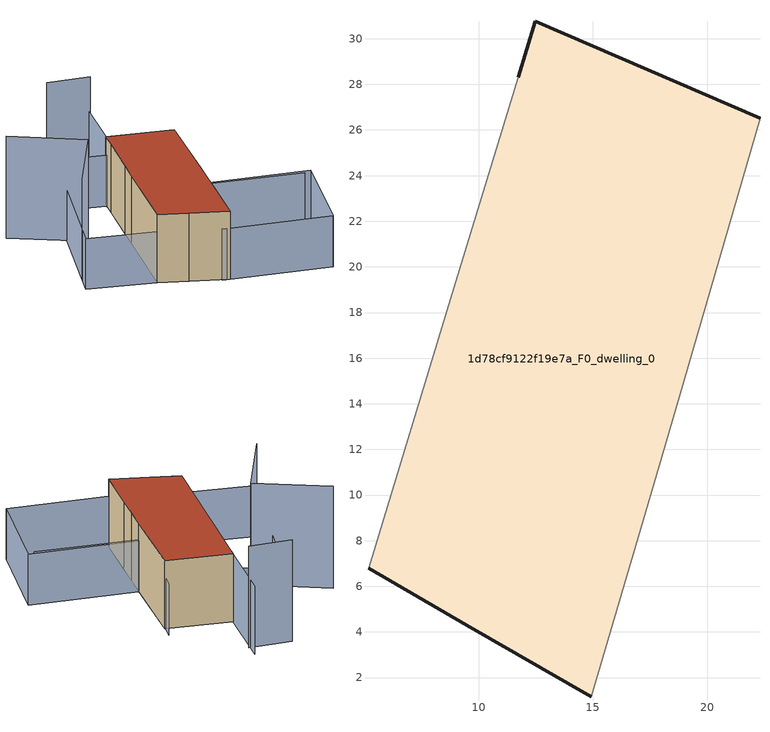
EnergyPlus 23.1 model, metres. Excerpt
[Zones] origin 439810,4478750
1d78cf9122f19e7a_F0_dwelling_0
 floor ground (EU_floor_Construction): 22.32,26.51 18.98,14.96 18.02,11.65 16.98,8.14 14.92,1.17 9.47,4.28 5.16,6.78 8.84,18.85 9.71,21.72 11.72,28.31 12.48,30.76 z0
 wall outside (EU_wall_Construction): 5.16,6.78 9.47,4.28 14.92,1.17 / 22.32,26.51 12.48,30.76 11.72,28.31 z0:12
 wall adiabatic (EU_wall_Construction): 14.92,1.17 16.98,8.14 18.02,11.65 18.98,14.96 22.32,26.51 / 11.72,28.31 9.71,21.72 8.84,18.85 5.16,6.78 z0:12
 roof outside (EU_roof_Construction): 14.92,1.17 16.98,8.14 18.02,11.65 18.98,14.96 22.32,26.51 12.48,30.76 11.72,28.31 9.71,21.72 8.84,18.85 5.16,6.78 9.47,4.28 z12
shading: 34.05,8.52 17.52,15.24 / 17.52,15.24 22.94,28.55 / 29.97,-4.79 13.71,1.64 / 13.71,1.64 18.98,14.96 / 18.98,14.96 35.23,8.54 / 35.23,8.54 29.97,-4.79 / -4.99,11.35 5.01,33.59 / 5.01,33.59 15.16,29.03 / 15.16,29.03 5.16,6.78 / 5.16,6.78 -4.99,11.35 z0:9; -5.92,31.22 3.83,23.16 / 3.83,23.16 -3.85,13.87 / 15.14,38.74 8.57,40.98 z0:18; 12.29,30.02 15.49,40.82 z0:12
[Building]
EU S2 Campaign: North Axis=0; Terrain=City; Solar Distribution=FullExterior
[Site:Location]
Madrid: Latitude=40.5; Longitude=-3.5; Time Zone=1; Elevation=609
[SizingPeriod:WeatherFileDays]
AnnualSizingPeriod: Begin Month=1; Begin Day of Month=1; End Month=12; End Day of Month=31; Day of Week for Start Day=Monday; Use Weather File Daylight Saving Period=No; Use Weather File Rain and Snow Indicators=No
[MATERIAL]
EU_InternalMass_Material: Roughness=MediumRough; Thickness=0.1; Conductivity=1; Density=1800; Specific Heat=900; Thermal Absorptance=0.9; Solar Absorptance=0.7; Visible Absorptance=0.7
[MATERIAL:NOMASS] Roughness=MediumRough; Thermal Absorptance=0.9; Solar Absorptance=0.7; Visible Absorptance=0.7
Name | Thermal Resistance
EU_wall_NoMass | 0.419739
EU_roof_NoMass | 0.352165
EU_floor_NoMass | 0.608284
[CONSTRUCTION]
EU_wall_Construction: EU_wall_NoMass
EU_roof_Construction: EU_roof_NoMass
EU_floor_Construction: EU_floor_NoMass
EU_InternalMass_Construction: EU_InternalMass_Material
[ZONE]
1d78cf9122f19e7a_F0_dwelling_0: Type=1; Multiplier=1; Ceiling Height=autocalculate; Volume=3344.37; Floor Area=autocalculate; Part of Total Floor Area=Yes
[INTERNALMASS]
1d78cf9122f19e7a_F0_dwelling_0_EU_InternalMass: Construction=EU_InternalMass_Construction; Zone or ZoneList=1d78cf9122f19e7a_F0_dwelling_0; Surface Area=246.63
[OTHEREQUIPMENT]
EU_Step8_InternalGain_1d78cf9122f19e7a_F0_dwelling_0_f000: Fuel Type=Electricity; Zone or ZoneList or Space or SpaceList=1d78cf9122f19e7a_F0_dwelling_0; Schedule=EU_Step8_GainSchedule_1d78cf9122f19e7a_F0_dwelling_0_f000; Design Level Calculation Method=Watts/Area; Power per Zone Floor Area=1; Fraction Latent=0; Fraction Radiant=0; Fraction Lost=0; Carbon Dioxide Generation Rate=0; EndUse Subcategory=EU_Step8_InternalGains
[ZONEVENTILATION:DESIGNFLOWRATE]
EU_ConstantAir_1d78cf9122f19e7a_F0_dwelling_0: Zone or ZoneList or Space or SpaceList=1d78cf9122f19e7a_F0_dwelling_0; Schedule=EU_AlwaysOn; Design Flow Rate Calculation Method=AirChanges/Hour; Air Changes per Hour=0.703302; Ventilation Type=Natural; Fan Pressure Rise=0; Fan Total Efficiency=1; Constant Term Coefficient=1; Temperature Term Coefficient=0; Velocity Term Coefficient=0; Velocity Squared Term Coefficient=0; Minimum Indoor Temperature=-100; Maximum Indoor Temperature=100; Delta Temperature=-100; Minimum Outdoor Temperature=-100; Maximum Outdoor Temperature=100; Maximum Wind Speed=40
[HVACTEMPLATE:THERMOSTAT]
EU_HeatOnly_1d78cf9122f19e7a_F0_dwelling_0: Constant Heating Setpoint=20; Constant Cooling Setpoint=50
[HVACTEMPLATE:ZONE:IDEALLOADSAIRSYSTEM]
1d78cf9122f19e7a_F0_dwelling_0: Template Thermostat=EU_HeatOnly_1d78cf9122f19e7a_F0_dwelling_0; System Availability Schedule=EU_AlwaysOn; Maximum Heating Supply Air Temperature=50; Minimum Cooling Supply Air Temperature=13; Maximum Heating Supply Air Humidity Ratio=0.0156; Minimum Cooling Supply Air Humidity Ratio=0.0077; Heating Limit=NoLimit; Cooling Limit=NoLimit; Heating Availability Schedule=EU_AlwaysOn; Cooling Availability Schedule=EU_CoolingOff; Dehumidification Control Type=ConstantSensibleHeatRatio; Cooling Sensible Heat Ratio=0.7; Dehumidification Setpoint=60; Humidification Control Type=None; Humidification Setpoint=30; Outdoor Air Method=None; Outdoor Air Flow Rate per Person=0.00944; Outdoor Air Flow Rate per Zone Floor Area=0; Outdoor Air Flow Rate per Zone=0; Demand Controlled Ventilation Type=None; Outdoor Air Economizer Type=NoEconomizer; Heat Recovery Type=None; Sensible Heat Recovery Effectiveness=0.7; Latent Heat Recovery Effectiveness=0.65
[SIZING:ZONE]
1d78cf9122f19e7a_F0_dwelling_0: Zone Cooling Design Supply Air Temperature Input Method=SupplyAirTemperature; Zone Cooling Design Supply Air Temperature=13; Zone Heating Design Supply Air Temperature Input Method=SupplyAirTemperature; Zone Heating Design Supply Air Temperature=50; Zone Cooling Design Supply Air Humidity Ratio=0.008; Zone Heating Design Supply Air Humidity Ratio=0.008; Cooling Design Air Flow Method=DesignDay; Cooling Design Air Flow Rate=0; Cooling Minimum Air Flow per Zone Floor Area=0.000762; Cooling Minimum Air Flow=0; Cooling Minimum Air Flow Fraction=0.2; Heating Design Air Flow Method=DesignDay; Heating Design Air Flow Rate=0; Heating Maximum Air Flow per Zone Floor Area=0.002032; Heating Maximum Air Flow=0.141576; Heating Maximum Air Flow Fraction=0.3; Account for Dedicated Outdoor Air System=No; Dedicated Outdoor Air System Control Strategy=NeutralSupplyAir; Dedicated Outdoor Air Low Setpoint Temperature for Design=autosize; Dedicated Outdoor Air High Setpoint Temperature for Design=autosize; Zone Load Sizing Method=Sensible Load Only No Latent Load; Zone Latent Cooling Design Supply Air Humidity Ratio Input Method=HumidityRatioDifference; Zone Cooling Design Supply Air Humidity Ratio Difference=0.005; Zone Latent Heating Design Supply Air Humidity Ratio Input Method=HumidityRatioDifference; Zone Humidification Design Supply Air Humidity Ratio Difference=0.005
[SCHEDULE:CONSTANT]
Name | Hourly Value
EU_AlwaysOn | 1
EU_CoolingOff | 0
[SCHEDULE:FILE]
EU_Step8_GainSchedule_1d78cf9122f19e7a_F0_dwelling_0_f000: File=../../schedules/1d78cf9122f19e7a/1d78cf9122f19e7a_F0_dwelling_0_f000_gain.csv; Column Number=1; Rows to Skip at Top=0; Number of Hours of Data=8760; Column Separator=Comma; Interpolate to Timestep=No; Minutes per Item=60; Adjust Schedule for Daylight Savings=Yes
